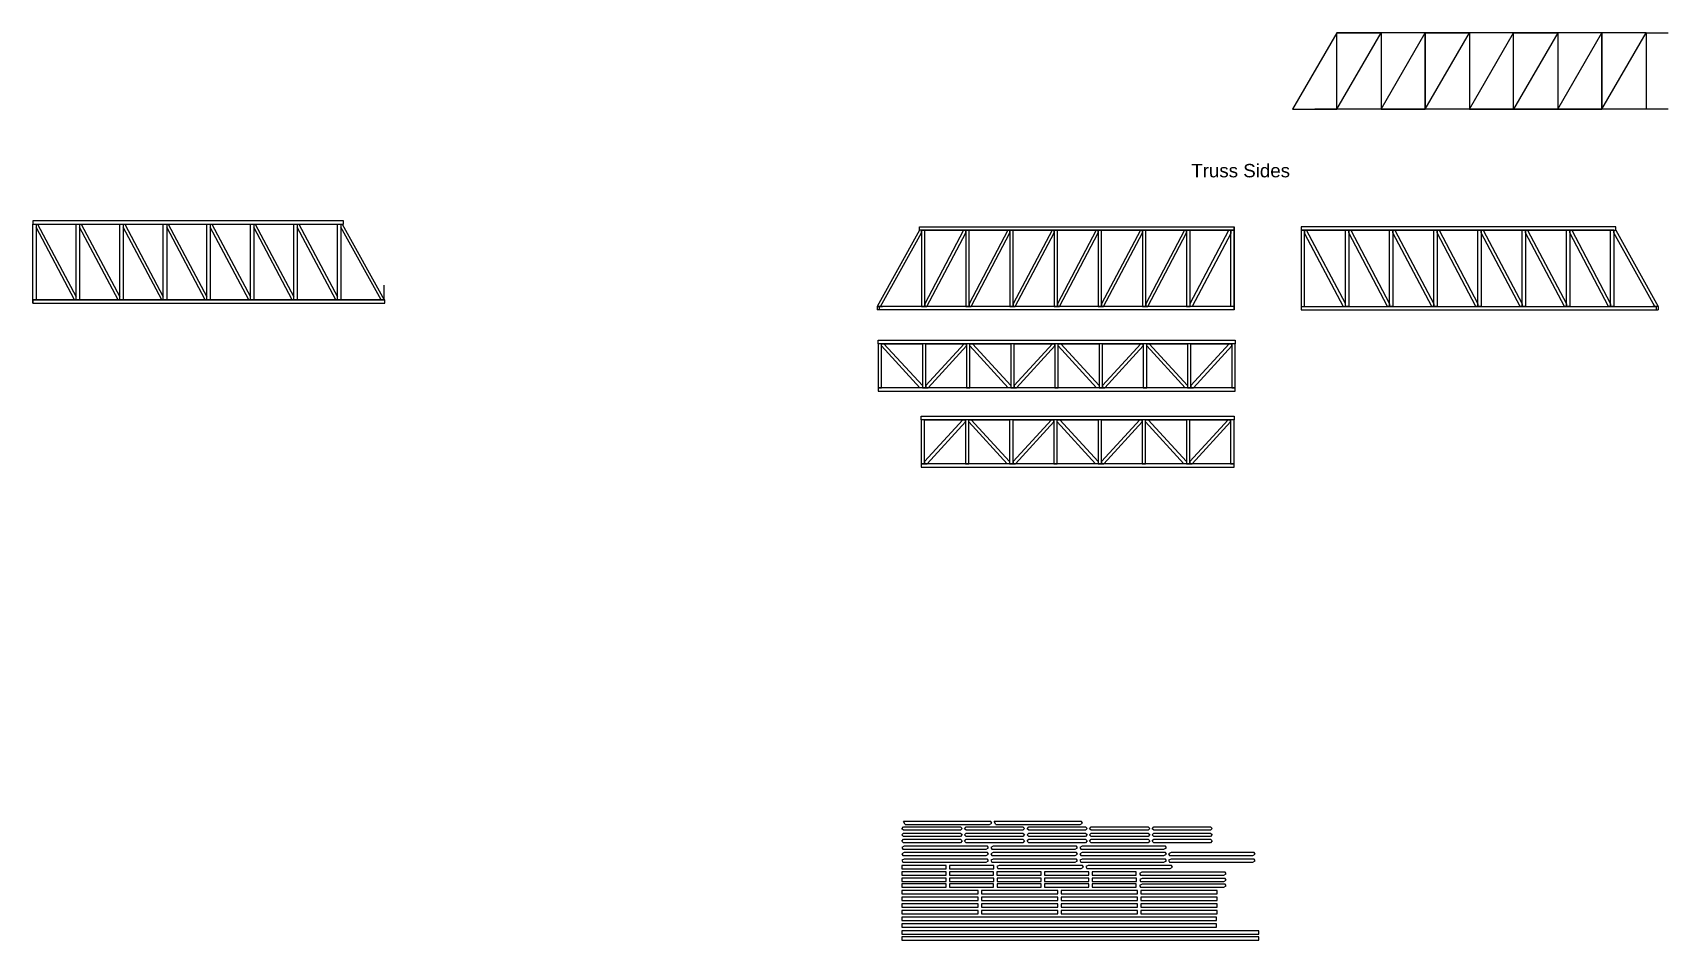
# Model space of a CAD drawing. Header units: millimetres. Extents: x -1292 to 1151, y 4 to 1360.
import ezdxf

# ---------------------------------------------------------------- set-up
doc = ezdxf.new("R2010")
doc.units = ezdxf.units.MM
doc.styles.get("Standard").update_dxf_attribs({"font": 'arial.ttf'})

msp = doc.modelspace()

# ---------------------------------------------------------------- linework, layer by layer
for p, q in [((655.6, 1359.6), (589.6, 1245.6)), ((1117.6, 1359.6), (655.6, 1359.6)), ((655.6, 1245.6), (655.6, 1359.6)), ((655.6, 1359.6), (721.6, 1359.6)), ((655.6, 1245.6), (721.6, 1359.6)), ((721.6, 1359.6), (721.6, 1245.6)), ((721.6, 1359.6), (721.6, 1245.6)), ((721.6, 1245.6), (787.6, 1359.6)), ((787.6, 1245.6), (787.6, 1359.6)), ((787.6, 1359.6), (853.6, 1359.6)), ((787.6, 1359.6), (787.6, 1245.6)), ((787.6, 1245.6), (853.6, 1359.6)), ((853.6, 1359.6), (853.6, 1245.6)), ((853.6, 1359.6), (853.6, 1245.6)), ((853.6, 1245.6), (919.6, 1359.6)), ((919.6, 1245.6), (919.6, 1359.6)), ((919.6, 1359.6), (985.6, 1359.6)), ((919.6, 1359.6), (985.6, 1359.6)), ((985.6, 1359.6), (919.6, 1245.6)), ((985.6, 1359.6), (985.6, 1245.6)), ((985.6, 1245.6), (1051.6, 1359.6)), ((1051.6, 1245.6), (1051.6, 1359.6)), ((1051.6, 1359.6), (1051.6, 1245.6)), ((1051.6, 1245.6), (1117.6, 1359.6)), ((1117.6, 1359.6), (1117.6, 1245.6)), ((1117.6, 1359.6), (1150.6, 1359.6)), ((589.6, 1245.6), (655.6, 1245.6)), ((1150.6, 1245.6), (622.6, 1245.6)), ((721.6, 1245.6), (787.6, 1245.6)), ((853.6, 1245.6), (919.6, 1245.6)), ((919.6, 1245.6), (919.6, 1245.6)), ((919.6, 1245.6), (985.6, 1245.6)), ((985.6, 1245.6), (1051.6, 1245.6)), ((-827.7, 1078.6), (-1291.7, 1078.6)), ((-1291.7, 1078.6), (-1291.7, 1073.6)), ((-827.7, 1073.6), (-827.7, 1078.6)), ((-1291.7, 960.6), (-1291.7, 1073.6)), ((-1291.7, 1073.6), (-1286.7, 1073.6)), ((-1291.7, 1073.6), (-827.7, 1073.6)), ((-1286.7, 1073.6), (-1286.7, 960.6)), ((-1286.7, 1073.6), (-1286.7, 1069.2)), ((-1286.7, 1073.6), (-1284.4, 1073.6)), ((-1229.1, 960.6), (-1286.7, 1069.2)), ((-1284.4, 1073.6), (-1226.7, 965.1)), ((-1226.7, 960.6), (-1226.7, 1073.6)), ((-1226.7, 1073.6), (-1221.7, 1073.6)), ((-1221.7, 1073.6), (-1221.7, 960.6)), ((-1221.7, 1073.6), (-1221.7, 1069.2)), ((-1221.7, 1073.6), (-1219.4, 1073.6)), ((-1164.1, 960.6), (-1221.7, 1069.2)), ((-1219.4, 1073.6), (-1161.7, 965.1)), ((-1161.7, 960.6), (-1161.7, 1073.6)), ((-1161.7, 1073.6), (-1156.7, 1073.6)), ((-1156.7, 1073.6), (-1156.7, 960.6)), ((-1156.7, 1073.6), (-1156.7, 1069.2)), ((-1156.7, 1073.6), (-1154.4, 1073.6)), ((-1099.1, 960.6), (-1156.7, 1069.2)), ((-1154.4, 1073.6), (-1096.7, 965.1)), ((-1096.7, 960.6), (-1096.7, 1073.6)), ((-1096.7, 1073.6), (-1091.7, 1073.6)), ((-1091.7, 1073.6), (-1091.7, 960.6)), ((-1091.7, 1073.6), (-1091.7, 1069.2)), ((-1091.7, 1073.6), (-1089.4, 1073.6)), ((-1034.1, 960.6), (-1091.7, 1069.2)), ((-1089.4, 1073.6), (-1031.7, 965.1)), ((-1031.7, 960.6), (-1031.7, 1073.6)), ((-1031.7, 1073.6), (-1026.7, 1073.6)), ((-1026.7, 1073.6), (-1026.7, 960.6)), ((-1026.7, 1073.6), (-1026.7, 1069.2)), ((-1026.7, 1073.6), (-1024.4, 1073.6)), ((-969.1, 960.6), (-1026.7, 1069.2)), ((-1024.4, 1073.6), (-966.7, 965.1)), ((-966.7, 960.6), (-966.7, 1073.6)), ((-966.7, 1073.6), (-961.7, 1073.6)), ((-961.7, 1073.6), (-961.7, 960.6)), ((-961.7, 1073.6), (-961.7, 1069.2)), ((-961.7, 1073.6), (-959.4, 1073.6)), ((-904.1, 960.6), (-961.7, 1069.2)), ((-959.4, 1073.6), (-901.7, 965.1)), ((-901.7, 960.6), (-901.7, 1073.6)), ((-901.7, 1073.6), (-896.7, 1073.6)), ((-896.7, 1073.6), (-896.7, 960.6)), ((-896.7, 1073.6), (-896.7, 1069.2)), ((-896.7, 1073.6), (-894.4, 1073.6)), ((-839.1, 960.6), (-896.7, 1069.2)), ((-894.4, 1073.6), (-836.7, 965.1)), ((-836.7, 960.6), (-836.7, 1073.6)), ((-836.7, 1073.6), (-831.7, 1073.6)), ((-831.7, 1073.6), (-831.7, 960.6)), ((-831.7, 1073.6), (-831.7, 1069.2)), ((-831.7, 1073.6), (-829.4, 1073.6)), ((-771.2, 960.9), (-831.7, 1069.2)), ((-829.4, 1073.6), (-766.7, 960.6)), ((32.4, 1064.7), (-30.7, 950.7)), ((-25.6, 950.7), (35.4, 1060.7)), ((32.4, 1064.7), (32.4, 1069.7)), ((32.4, 1069.7), (502.4, 1069.7)), ((502.4, 1064.7), (32.4, 1064.7)), ((35.4, 1064.7), (32.4, 1064.7)), ((40.4, 1064.7), (35.4, 1064.7)), ((35.4, 1064.7), (35.4, 950.7)), ((35.4, 1060.7), (35.4, 1064.7)), ((35.4, 1064.7), (502.4, 1064.7)), ((40.4, 950.7), (40.4, 1064.7)), ((98.4, 1064.7), (40.4, 954.7)), ((43.4, 950.7), (101.4, 1060.7)), ((101.4, 1064.7), (98.4, 1064.7)), ((106.4, 1064.7), (101.4, 1064.7)), ((101.4, 1064.7), (101.4, 950.7)), ((101.4, 1060.7), (101.4, 1064.7)), ((106.4, 950.7), (106.4, 1064.7)), ((164.4, 1064.7), (106.4, 954.7)), ((109.4, 950.7), (167.4, 1060.7)), ((167.4, 1064.7), (164.4, 1064.7)), ((172.4, 1064.7), (167.4, 1064.7)), ((167.4, 1064.7), (167.4, 950.7)), ((167.4, 1060.7), (167.4, 1064.7)), ((172.4, 950.7), (172.4, 1064.7)), ((230.4, 1064.7), (172.4, 954.7)), ((175.4, 950.7), (233.4, 1060.7)), ((233.4, 1064.7), (230.4, 1064.7)), ((238.4, 1064.7), (233.4, 1064.7)), ((233.4, 1064.7), (233.4, 950.7)), ((233.4, 1060.7), (233.4, 1064.7)), ((238.4, 950.7), (238.4, 1064.7)), ((296.4, 1064.7), (238.4, 954.7)), ((241.4, 950.7), (299.4, 1060.7)), ((299.4, 1064.7), (296.4, 1064.7)), ((304.4, 1064.7), (299.4, 1064.7)), ((299.4, 1064.7), (299.4, 950.7)), ((299.4, 1060.7), (299.4, 1064.7)), ((304.4, 950.7), (304.4, 1064.7)), ((362.4, 1064.7), (304.4, 954.7)), ((307.4, 950.7), (365.4, 1060.7)), ((365.4, 1064.7), (362.4, 1064.7)), ((370.4, 1064.7), (365.4, 1064.7)), ((365.4, 1064.7), (365.4, 950.7)), ((365.4, 1060.7), (365.4, 1064.7)), ((370.4, 950.7), (370.4, 1064.7)), ((428.4, 1064.7), (370.4, 954.7)), ((373.4, 950.7), (431.4, 1060.7)), ((431.4, 1064.7), (428.4, 1064.7)), ((436.4, 1064.7), (431.4, 1064.7)), ((431.4, 1064.7), (431.4, 950.7)), ((431.4, 1060.7), (431.4, 1064.7)), ((436.4, 950.7), (436.4, 1064.7)), ((436.4, 955.1), (494.4, 1064.7)), ((497.4, 1059.8), (439.6, 950.7)), ((494.4, 1064.7), (497.4, 1064.7)), ((497.4, 950.7), (497.4, 1064.7)), ((497.4, 1064.7), (502.4, 1064.7)), ((497.4, 1064.7), (497.4, 1059.8)), ((502.4, 1069.7), (502.4, 1064.7)), ((502.4, 945.7), (502.4, 1069.7)), ((502.4, 1064.7), (502.4, 950.7)), ((1072.4, 1069.7), (602.4, 1069.7)), ((602.4, 1069.7), (602.4, 1064.7)), ((602.4, 1064.7), (602.4, 950.7)), ((607.4, 1064.7), (602.4, 1064.7)), ((602.4, 1064.7), (1072.4, 1064.7)), ((1069.4, 1064.7), (602.4, 1064.7)), ((607.4, 950.7), (607.4, 1064.7)), ((610.4, 1064.7), (607.4, 1064.7)), ((607.4, 1064.7), (607.4, 1059.8)), ((607.4, 1059.8), (665.2, 950.7)), ((668.4, 955.1), (610.4, 1064.7)), ((668.4, 950.7), (668.4, 1064.7)), ((668.4, 1064.7), (673.4, 1064.7)), ((673.4, 1064.7), (673.4, 950.7)), ((673.4, 1060.7), (673.4, 1064.7)), ((673.4, 1064.7), (676.4, 1064.7)), ((731.4, 950.7), (673.4, 1060.7)), ((676.4, 1064.7), (734.4, 954.7)), ((734.4, 950.7), (734.4, 1064.7)), ((734.4, 1064.7), (739.4, 1064.7)), ((739.4, 1064.7), (739.4, 950.7)), ((739.4, 1060.7), (739.4, 1064.7)), ((739.4, 1064.7), (742.4, 1064.7)), ((797.4, 950.7), (739.4, 1060.7)), ((742.4, 1064.7), (800.4, 954.7)), ((800.4, 950.7), (800.4, 1064.7)), ((800.4, 1064.7), (805.4, 1064.7)), ((805.4, 1064.7), (805.4, 950.7)), ((805.4, 1060.7), (805.4, 1064.7)), ((805.4, 1064.7), (808.4, 1064.7)), ((863.4, 950.7), (805.4, 1060.7)), ((808.4, 1064.7), (866.4, 954.7)), ((866.4, 950.7), (866.4, 1064.7)), ((866.4, 1064.7), (871.4, 1064.7)), ((871.4, 1064.7), (871.4, 950.7)), ((871.4, 1060.7), (871.4, 1064.7)), ((871.4, 1064.7), (874.4, 1064.7)), ((929.4, 950.7), (871.4, 1060.7)), ((874.4, 1064.7), (932.4, 954.7)), ((932.4, 950.7), (932.4, 1064.7)), ((932.4, 1064.7), (937.4, 1064.7)), ((937.4, 1064.7), (937.4, 950.7)), ((937.4, 1060.7), (937.4, 1064.7)), ((937.4, 1064.7), (940.4, 1064.7)), ((995.4, 950.7), (937.4, 1060.7)), ((940.4, 1064.7), (998.4, 954.7)), ((998.4, 950.7), (998.4, 1064.7)), ((998.4, 1064.7), (1003.4, 1064.7)), ((1003.4, 1064.7), (1003.4, 950.7)), ((1003.4, 1060.7), (1003.4, 1064.7)), ((1003.4, 1064.7), (1006.4, 1064.7)), ((1061.4, 950.7), (1003.4, 1060.7)), ((1006.4, 1064.7), (1064.4, 954.7)), ((1064.4, 950.7), (1064.4, 1064.7)), ((1064.4, 1064.7), (1069.4, 1064.7)), ((1069.4, 1064.7), (1069.4, 950.7)), ((1069.4, 1060.7), (1069.4, 1064.7)), ((1069.4, 1064.7), (1072.4, 1064.7)), ((1130.4, 950.7), (1069.4, 1060.7)), ((1072.4, 1064.7), (1072.4, 1069.7)), ((1072.4, 1064.7), (1135.5, 950.7)), ((-766.7, 960.6), (-766.7, 982.8)), ((-765.7, 960.6), (-1291.7, 960.6)), ((-1291.7, 960.6), (-1291.7, 955.6)), ((-1291.7, 955.6), (-1291.7, 960.6)), ((-1291.7, 960.6), (-1226.7, 960.6)), ((-1286.7, 960.6), (-1291.7, 960.6)), ((-1291.7, 955.6), (-765.7, 955.6)), ((-1226.7, 960.6), (-1229.1, 960.6)), ((-1226.7, 960.6), (-1226.7, 965.1)), ((-1226.7, 960.6), (-1161.7, 960.6)), ((-1221.7, 960.6), (-1226.7, 960.6)), ((-1161.7, 960.6), (-1164.1, 960.6)), ((-1161.7, 960.6), (-1161.7, 965.1)), ((-1161.7, 960.6), (-1096.7, 960.6)), ((-1156.7, 960.6), (-1161.7, 960.6)), ((-1096.7, 960.6), (-1099.1, 960.6)), ((-1096.7, 960.6), (-1096.7, 965.1)), ((-1096.7, 960.6), (-1031.7, 960.6)), ((-1091.7, 960.6), (-1096.7, 960.6)), ((-1031.7, 960.6), (-1034.1, 960.6)), ((-1031.7, 960.6), (-1031.7, 965.1)), ((-1031.7, 960.6), (-966.7, 960.6)), ((-1026.7, 960.6), (-1031.7, 960.6)), ((-966.7, 960.6), (-969.1, 960.6)), ((-966.7, 960.6), (-966.7, 965.1)), ((-966.7, 960.6), (-901.7, 960.6)), ((-961.7, 960.6), (-966.7, 960.6)), ((-901.7, 960.6), (-904.1, 960.6)), ((-901.7, 960.6), (-901.7, 965.1)), ((-901.7, 960.6), (-836.7, 960.6)), ((-896.7, 960.6), (-901.7, 960.6)), ((-836.7, 960.6), (-839.1, 960.6)), ((-836.7, 960.6), (-836.7, 965.1)), ((-836.7, 960.6), (-771.7, 960.6)), ((-831.7, 960.6), (-836.7, 960.6)), ((-771.7, 960.6), (-774.1, 960.6)), ((-771.7, 960.6), (-766.7, 960.6)), ((-767.7, 960.6), (-768.7, 960.6)), ((-766.7, 960.6), (-767.7, 960.6)), ((-765.7, 955.6), (-765.7, 960.6)), ((40.4, 954.7), (40.4, 950.7)), ((106.4, 954.7), (106.4, 950.7)), ((172.4, 954.7), (172.4, 950.7)), ((238.4, 954.7), (238.4, 950.7)), ((304.4, 954.7), (304.4, 950.7)), ((370.4, 954.7), (370.4, 950.7)), ((436.4, 950.7), (436.4, 955.1)), ((668.4, 950.7), (668.4, 955.1)), ((734.4, 954.7), (734.4, 950.7)), ((800.4, 954.7), (800.4, 950.7)), ((866.4, 954.7), (866.4, 950.7)), ((932.4, 954.7), (932.4, 950.7)), ((998.4, 954.7), (998.4, 950.7)), ((1064.4, 954.7), (1064.4, 950.7)), ((-30.7, 950.7), (-22.6, 950.7)), ((-30.7, 950.7), (-30.7, 945.7)), ((-25.6, 950.7), (-30.7, 950.7)), ((502.4, 945.7), (-30.7, 945.7)), ((-25.6, 950.7), (-27.7, 950.7)), ((-27.7, 950.7), (-27.7, 945.7)), ((40.4, 950.7), (-25.6, 950.7)), ((35.4, 950.7), (40.4, 950.7)), ((106.4, 950.7), (40.4, 950.7)), ((40.4, 950.7), (43.4, 950.7)), ((101.4, 950.7), (106.4, 950.7)), ((172.4, 950.7), (106.4, 950.7)), ((106.4, 950.7), (109.4, 950.7)), ((167.4, 950.7), (172.4, 950.7)), ((238.4, 950.7), (172.4, 950.7)), ((172.4, 950.7), (175.4, 950.7)), ((233.4, 950.7), (238.4, 950.7)), ((304.4, 950.7), (238.4, 950.7)), ((238.4, 950.7), (241.4, 950.7)), ((299.4, 950.7), (304.4, 950.7)), ((370.4, 950.7), (304.4, 950.7)), ((304.4, 950.7), (307.4, 950.7)), ((365.4, 950.7), (370.4, 950.7)), ((436.4, 950.7), (370.4, 950.7)), ((370.4, 950.7), (373.4, 950.7)), ((431.4, 950.7), (436.4, 950.7)), ((439.6, 950.7), (436.4, 950.8)), ((502.4, 950.7), (436.4, 950.7)), ((502.4, 950.7), (497.4, 950.7)), ((502.4, 950.7), (502.4, 945.7)), ((602.4, 950.7), (607.4, 950.7)), ((602.4, 950.7), (668.4, 950.7)), ((602.4, 950.7), (602.4, 945.7)), ((602.4, 945.7), (1135.5, 945.7)), ((665.2, 950.7), (668.4, 950.8)), ((673.4, 950.7), (668.4, 950.7)), ((668.4, 950.7), (734.4, 950.7)), ((734.4, 950.7), (731.4, 950.7)), ((739.4, 950.7), (734.4, 950.7)), ((734.4, 950.7), (800.4, 950.7)), ((800.4, 950.7), (797.4, 950.7)), ((805.4, 950.7), (800.4, 950.7)), ((800.4, 950.7), (866.4, 950.7)), ((866.4, 950.7), (863.4, 950.7)), ((871.4, 950.7), (866.4, 950.7)), ((866.4, 950.7), (932.4, 950.7)), ((932.4, 950.7), (929.4, 950.7)), ((937.4, 950.7), (932.4, 950.7)), ((932.4, 950.7), (998.4, 950.7)), ((998.4, 950.7), (995.4, 950.7)), ((1003.4, 950.7), (998.4, 950.7)), ((998.4, 950.7), (1064.4, 950.7)), ((1064.4, 950.7), (1061.4, 950.7)), ((1069.4, 950.7), (1064.4, 950.7)), ((1064.4, 950.7), (1130.4, 950.7)), ((1135.5, 950.7), (1127.4, 950.7)), ((1130.4, 950.7), (1132.5, 950.7)), ((1132.5, 950.7), (1132.5, 945.7)), ((1135.5, 950.7), (1135.5, 945.7)), ((-29.3, 900.2), (503.7, 900.2)), ((-29.3, 895.2), (-29.3, 900.2)), ((503.7, 895.2), (-29.3, 895.2)), ((-29.3, 895.2), (-29.3, 829.2)), ((-24.3, 829.2), (-24.3, 895.2)), ((-24.3, 895.2), (36.7, 895.2)), ((-24.3, 891.8), (-24.3, 895.2)), ((-24.3, 895.2), (-20.6, 895.2)), ((33, 829.2), (-24.3, 891.8)), ((-20.6, 895.2), (36.7, 832.6)), ((36.7, 895.2), (36.7, 829.2)), ((41.7, 829.2), (41.7, 895.2)), ((41.7, 895.2), (102.7, 895.2)), ((99, 895.2), (41.7, 832.6)), ((45.4, 829.2), (102.7, 891.8)), ((102.7, 895.2), (99, 895.2)), ((102.7, 895.2), (102.7, 829.2)), ((102.7, 891.8), (102.7, 895.2)), ((107.7, 829.2), (107.7, 895.2)), ((107.7, 895.2), (168.7, 895.2)), ((107.7, 891.8), (107.7, 895.2)), ((107.7, 895.2), (111.4, 895.2)), ((165, 829.2), (107.7, 891.8)), ((111.4, 895.2), (168.7, 832.6)), ((168.7, 895.2), (168.7, 829.2)), ((173.7, 829.2), (173.7, 895.2)), ((173.7, 895.2), (234.7, 895.2)), ((231, 895.2), (173.7, 832.6)), ((177.4, 829.2), (234.7, 891.8)), ((234.7, 895.2), (231, 895.2)), ((234.7, 895.2), (234.7, 829.2)), ((234.7, 891.8), (234.7, 895.2)), ((239.7, 829.2), (239.7, 895.2)), ((239.7, 895.2), (300.7, 895.2)), ((239.7, 891.8), (239.7, 895.2)), ((239.7, 895.2), (243.4, 895.2)), ((297, 829.2), (239.7, 891.8)), ((243.4, 895.2), (300.7, 832.6)), ((300.7, 895.2), (300.7, 829.2)), ((305.7, 829.2), (305.7, 895.2)), ((305.7, 895.2), (366.7, 895.2)), ((363, 895.2), (305.7, 832.6)), ((309.4, 829.2), (366.7, 891.8)), ((366.7, 895.2), (363, 895.2)), ((366.7, 895.2), (366.7, 829.2)), ((366.7, 891.8), (366.7, 895.2)), ((371.7, 829.2), (371.7, 895.2)), ((371.7, 895.2), (432.7, 895.2)), ((371.7, 891.8), (371.7, 895.2)), ((371.7, 895.2), (375.4, 895.2)), ((429, 829.2), (371.7, 891.8)), ((375.4, 895.2), (432.7, 832.6)), ((432.7, 895.2), (432.7, 829.2)), ((437.7, 829.2), (437.7, 895.2)), ((437.7, 895.2), (498.7, 895.2)), ((495, 895.2), (437.7, 832.6)), ((441.4, 829.2), (498.7, 891.8)), ((498.7, 895.2), (495, 895.2)), ((498.7, 895.2), (498.7, 829.2)), ((498.7, 891.8), (498.7, 895.2)), ((503.7, 900.2), (503.7, 895.2)), ((503.7, 829.2), (503.7, 895.2)), ((36.7, 832.6), (36.7, 829.2)), ((41.7, 832.6), (41.7, 829.2)), ((168.7, 832.6), (168.7, 829.2)), ((173.7, 832.6), (173.7, 829.2)), ((300.7, 832.6), (300.7, 829.2)), ((305.7, 832.6), (305.7, 829.2)), ((432.7, 832.6), (432.7, 829.2)), ((437.7, 832.6), (437.7, 829.2)), ((-29.3, 829.2), (-24.3, 829.2)), ((503.7, 829.2), (-29.3, 829.2)), ((-29.3, 829.2), (-29.3, 824.2)), ((-29.3, 824.2), (503.7, 824.2)), ((36.7, 829.2), (33, 829.2)), ((36.7, 829.2), (41.7, 829.2)), ((41.7, 829.2), (45.4, 829.2)), ((102.7, 829.2), (107.7, 829.2)), ((168.7, 829.2), (165, 829.2)), ((168.7, 829.2), (173.7, 829.2)), ((173.7, 829.2), (177.4, 829.2)), ((234.7, 829.2), (239.7, 829.2)), ((300.7, 829.2), (297, 829.2)), ((300.7, 829.2), (305.7, 829.2)), ((305.7, 829.2), (309.4, 829.2)), ((366.7, 829.2), (371.7, 829.2)), ((432.7, 829.2), (429, 829.2)), ((432.7, 829.2), (437.7, 829.2)), ((437.7, 829.2), (441.4, 829.2)), ((498.7, 829.2), (503.7, 829.2)), ((503.7, 824.2), (503.7, 829.2)), ((35.1, 786.7), (502.1, 786.7)), ((35.1, 781.7), (35.1, 786.7)), ((502.1, 781.7), (35.1, 781.7)), ((35.1, 781.7), (35.1, 781.7)), ((35.1, 781.7), (35.1, 715.7)), ((40.1, 715.7), (40.1, 781.7)), ((40.1, 781.7), (101.1, 781.7)), ((97.4, 781.7), (40.1, 719.1)), ((101.1, 781.7), (97.4, 781.7)), ((101.1, 781.7), (101.1, 715.7)), ((101.1, 778.3), (101.1, 781.7)), ((106.1, 715.7), (106.1, 781.7)), ((106.1, 781.7), (167.1, 781.7)), ((106.1, 778.3), (106.1, 781.7)), ((106.1, 781.7), (109.8, 781.7)), ((109.8, 781.7), (167.1, 719.1)), ((167.1, 781.7), (167.1, 715.7)), ((172.1, 715.7), (172.1, 781.7)), ((172.1, 781.7), (233.1, 781.7)), ((229.4, 781.7), (172.1, 719.1)), ((233.1, 781.7), (229.4, 781.7)), ((233.1, 781.7), (233.1, 715.7)), ((233.1, 778.3), (233.1, 781.7)), ((238.1, 715.7), (238.1, 781.7)), ((238.1, 781.7), (299.1, 781.7)), ((238.1, 778.3), (238.1, 781.7)), ((238.1, 781.7), (241.8, 781.7)), ((241.8, 781.7), (299.1, 719.1)), ((299.1, 781.7), (299.1, 715.7)), ((304.1, 715.7), (304.1, 781.7)), ((304.1, 781.7), (365.1, 781.7)), ((361.4, 781.7), (304.1, 719.1)), ((365.1, 781.7), (361.4, 781.7)), ((365.1, 781.7), (365.1, 715.7)), ((365.1, 778.3), (365.1, 781.7)), ((370.1, 715.7), (370.1, 781.7)), ((370.1, 781.7), (431.1, 781.7)), ((370.1, 778.3), (370.1, 781.7)), ((370.1, 781.7), (373.8, 781.7)), ((373.8, 781.7), (431.1, 719.1)), ((431.1, 781.7), (431.1, 715.7)), ((436.1, 715.7), (436.1, 781.7)), ((436.1, 781.7), (497.1, 781.7)), ((493.4, 781.7), (436.1, 719.1)), ((497.1, 781.7), (493.4, 781.7)), ((497.1, 781.7), (497.1, 715.7)), ((497.1, 778.3), (497.1, 781.7)), ((502.1, 786.7), (502.1, 781.7)), ((502.1, 715.7), (502.1, 781.7)), ((43.8, 715.7), (101.1, 778.3)), ((163.4, 715.7), (106.1, 778.3)), ((175.8, 715.7), (233.1, 778.3)), ((295.4, 715.7), (238.1, 778.3)), ((307.8, 715.7), (365.1, 778.3)), ((427.4, 715.7), (370.1, 778.3)), ((439.8, 715.7), (497.1, 778.3)), ((35.1, 715.7), (40.1, 715.7)), ((502.1, 715.7), (35.1, 715.7)), ((35.1, 715.7), (35.1, 710.7)), ((35.1, 710.7), (502.1, 710.7)), ((40.1, 719.1), (40.1, 715.7)), ((40.1, 715.7), (43.8, 715.7)), ((101.1, 715.7), (106.1, 715.7)), ((167.1, 715.7), (163.4, 715.7)), ((167.1, 719.1), (167.1, 715.7)), ((167.1, 715.7), (172.1, 715.7)), ((172.1, 719.1), (172.1, 715.7)), ((172.1, 715.7), (175.8, 715.7)), ((233.1, 715.7), (238.1, 715.7)), ((299.1, 715.7), (295.4, 715.7)), ((299.1, 719.1), (299.1, 715.7)), ((299.1, 715.7), (304.1, 715.7)), ((304.1, 719.1), (304.1, 715.7)), ((304.1, 715.7), (307.8, 715.7)), ((365.1, 715.7), (370.1, 715.7)), ((431.1, 715.7), (427.4, 715.7)), ((431.1, 719.1), (431.1, 715.7)), ((431.1, 715.7), (436.1, 715.7)), ((436.1, 719.1), (436.1, 715.7)), ((436.1, 715.7), (439.8, 715.7)), ((497.1, 715.7), (502.1, 715.7)), ((502.1, 710.7), (502.1, 715.7)), ((6.3, 170.9), (8.7, 173.6)), ((139, 181.7), (8.7, 181.6)), ((11.2, 177.2), (8.7, 181.6)), ((8.7, 173.6), (93.6, 173.6)), ((11.2, 177.2), (137, 177.2)), ((93.6, 173.6), (96.1, 171.3)), ((96.1, 171.3), (93.6, 168.6)), ((99.6, 170.9), (102.1, 173.6)), ((102.1, 173.6), (187, 173.6)), ((137, 177.2), (140.5, 179.1)), ((140.5, 179.1), (139, 181.7)), ((274.3, 181.7), (144, 181.6)), ((146.4, 177.2), (144, 181.6)), ((146.4, 177.2), (272.2, 177.2)), ((187, 173.6), (189.5, 171.3)), ((189.5, 171.3), (187, 168.6)), ((193, 170.9), (195.5, 173.6)), ((195.5, 173.6), (280.4, 173.6)), ((272.2, 177.2), (275.7, 179.1)), ((275.7, 179.1), (274.3, 181.7)), ((280.4, 173.6), (282.9, 171.3)), ((282.9, 171.3), (280.4, 168.6)), ((286.4, 170.9), (288.9, 173.6)), ((288.9, 173.6), (373.8, 173.6)), ((373.8, 173.6), (376.3, 171.3)), ((376.3, 171.3), (373.8, 168.6)), ((379.8, 170.9), (382.3, 173.6)), ((382.3, 173.6), (467.2, 173.6)), ((467.2, 173.6), (469.7, 171.3)), ((469.7, 171.3), (467.2, 168.6)), ((8.8, 168.6), (6.3, 170.9)), ((6.3, 161.6), (8.7, 164.3)), ((8.8, 159.3), (6.3, 161.6)), ((6.3, 152.3), (8.7, 155)), ((8.8, 150), (6.3, 152.3)), ((8.7, 164.3), (93.6, 164.3)), ((8.7, 155), (93.6, 155)), ((93.6, 168.6), (8.8, 168.6)), ((93.6, 159.3), (8.8, 159.3)), ((93.6, 150), (8.8, 150)), ((93.6, 164.3), (96.1, 162)), ((96.1, 162), (93.6, 159.3)), ((93.6, 155), (96.1, 152.7)), ((96.1, 152.7), (93.6, 150)), ((102.1, 168.6), (99.6, 170.9)), ((99.6, 161.6), (102.1, 164.3)), ((102.1, 159.3), (99.6, 161.6)), ((99.6, 152.3), (102.1, 155)), ((102.1, 150), (99.6, 152.3)), ((187, 168.6), (102.1, 168.6)), ((102.1, 164.3), (187, 164.3)), ((187, 159.3), (102.1, 159.3)), ((102.1, 155), (187, 155)), ((187, 150), (102.1, 150)), ((187, 164.3), (189.5, 162)), ((189.5, 162), (187, 159.3)), ((187, 155), (189.5, 152.7)), ((189.5, 152.7), (187, 150)), ((195.5, 168.6), (193, 170.9)), ((193, 161.6), (195.5, 164.3)), ((195.5, 159.3), (193, 161.6)), ((193, 152.3), (195.5, 155)), ((195.5, 150), (193, 152.3)), ((280.4, 168.6), (195.5, 168.6)), ((195.5, 164.3), (280.4, 164.3)), ((280.4, 159.3), (195.5, 159.3)), ((195.5, 155), (280.4, 155)), ((280.4, 150), (195.5, 150)), ((280.4, 164.3), (282.9, 162)), ((282.9, 162), (280.4, 159.3)), ((280.4, 155), (282.9, 152.7)), ((282.9, 152.7), (280.4, 150)), ((288.9, 168.6), (286.4, 170.9)), ((286.4, 161.6), (288.9, 164.3)), ((288.9, 159.3), (286.4, 161.6)), ((286.4, 152.3), (288.9, 155)), ((288.9, 150), (286.4, 152.3)), ((373.8, 168.6), (288.9, 168.6)), ((288.9, 164.3), (373.8, 164.3)), ((373.8, 159.3), (288.9, 159.3)), ((288.9, 155), (373.8, 155)), ((373.8, 150), (288.9, 150)), ((373.8, 164.3), (376.3, 162)), ((376.3, 162), (373.8, 159.3)), ((373.8, 155), (376.3, 152.7)), ((376.3, 152.7), (373.8, 150)), ((382.3, 168.6), (379.8, 170.9)), ((379.8, 161.6), (382.3, 164.3)), ((382.3, 159.3), (379.8, 161.6)), ((379.8, 152.3), (382.3, 155)), ((382.3, 150), (379.8, 152.3)), ((467.2, 168.6), (382.3, 168.6)), ((382.3, 164.3), (467.2, 164.3)), ((467.2, 159.3), (382.3, 159.3)), ((382.3, 155), (467.2, 155)), ((467.2, 150), (382.3, 150)), ((467.2, 164.3), (469.7, 162)), ((469.7, 162), (467.2, 159.3)), ((467.2, 155), (469.7, 152.7)), ((469.7, 152.7), (467.2, 150)), ((9.8, 144.9), (6.3, 143)), ((6.3, 143), (7.7, 140.4)), ((9.8, 135.2), (6.3, 133.4)), ((6.3, 133.4), (7.7, 130.7)), ((9.8, 125.6), (6.3, 123.7)), ((6.3, 123.7), (7.7, 121.1)), ((7.7, 140.4), (132, 140.4)), ((7.7, 130.7), (132, 130.7)), ((134.1, 144.9), (9.8, 144.9)), ((134.1, 135.2), (9.8, 135.2)), ((134.1, 125.6), (9.8, 125.6)), ((132, 140.4), (135.5, 142.2)), ((132, 130.7), (135.5, 132.6)), ((132, 121.1), (135.5, 122.9)), ((135.5, 142.2), (134.1, 144.9)), ((135.5, 132.6), (134.1, 135.2)), ((135.5, 122.9), (134.1, 125.6)), ((142.5, 144.9), (139, 143)), ((139, 143), (140.4, 140.4)), ((142.5, 135.2), (139, 133.4)), ((139, 133.4), (140.4, 130.7)), ((142.5, 125.6), (139, 123.7)), ((139, 123.7), (140.4, 121.1)), ((140.4, 140.4), (264.8, 140.4)), ((140.4, 130.7), (264.8, 130.7)), ((266.9, 144.9), (142.5, 144.9)), ((266.9, 135.2), (142.5, 135.2)), ((266.9, 125.6), (142.5, 125.6)), ((264.8, 140.4), (268.3, 142.2)), ((264.8, 130.7), (268.3, 132.6)), ((264.8, 121.1), (268.3, 122.9)), ((268.3, 142.2), (266.9, 144.9)), ((268.3, 132.6), (266.9, 135.2)), ((268.3, 122.9), (266.9, 125.6)), ((275.3, 144.9), (271.8, 143)), ((271.8, 143), (273.2, 140.4)), ((275.3, 135.2), (271.8, 133.4)), ((271.8, 133.4), (273.2, 130.7)), ((275.3, 125.6), (271.8, 123.7)), ((271.8, 123.7), (273.2, 121.1)), ((273.2, 140.4), (397.5, 140.4)), ((273.2, 130.7), (397.5, 130.7)), ((399.7, 144.9), (275.3, 144.9)), ((399.7, 135.2), (275.3, 135.2)), ((399.7, 125.6), (275.3, 125.6)), ((397.5, 140.4), (401.1, 142.2)), ((397.5, 130.7), (401.1, 132.6)), ((397.5, 121.1), (401.1, 122.9)), ((401.1, 142.2), (399.7, 144.9)), ((401.1, 132.6), (399.7, 135.2)), ((401.1, 122.9), (399.7, 125.6)), ((408.1, 135.2), (404.5, 133.4)), ((404.5, 133.4), (405.9, 130.7)), ((408.1, 125.6), (404.5, 123.7)), ((404.5, 123.7), (405.9, 121.1)), ((405.9, 130.7), (530.3, 130.7)), ((532.4, 135.2), (408.1, 135.2)), ((532.4, 125.6), (408.1, 125.6)), ((530.3, 130.7), (533.8, 132.6)), ((530.3, 121.1), (533.8, 122.9)), ((533.8, 132.6), (532.4, 135.2)), ((533.8, 122.9), (532.4, 125.6)), ((72.1, 106.5), (6.1, 106.5)), ((6.1, 106.5), (6.1, 101.5)), ((6.1, 101.5), (72.1, 101.5)), ((72.3, 116.1), (6.3, 116.1)), ((6.3, 116.1), (6.3, 111.1)), ((6.3, 111.1), (72.3, 111.1)), ((7.7, 121.1), (132, 121.1)), ((72.1, 101.5), (72.1, 106.5)), ((72.3, 111.1), (72.3, 116.1)), ((143.1, 106.5), (77.1, 106.5)), ((77.1, 106.5), (77.1, 101.5)), ((77.1, 101.5), (143.1, 101.5)), ((143.3, 116.1), (77.3, 116.1)), ((77.3, 116.1), (77.3, 111.1)), ((77.3, 111.1), (143.3, 111.1)), ((140.4, 121.1), (264.8, 121.1)), ((143.1, 101.5), (143.1, 106.5)), ((143.3, 111.1), (143.3, 116.1)), ((151.6, 116), (148.1, 114.2)), ((148.1, 114.2), (149.5, 111.5)), ((214.1, 106.5), (148.1, 106.5)), ((148.1, 106.5), (148.1, 101.5)), ((148.1, 101.5), (214.1, 101.5)), ((149.5, 111.5), (273.8, 111.5)), ((276, 116), (151.6, 116)), ((214.1, 101.5), (214.1, 106.5)), ((285.1, 106.5), (219.1, 106.5)), ((219.1, 106.5), (219.1, 101.5)), ((219.1, 101.5), (285.1, 101.5)), ((273.2, 121.1), (397.5, 121.1)), ((273.8, 111.5), (277.4, 113.4)), ((277.4, 113.4), (276, 116)), ((284.4, 116), (280.8, 114.2)), ((280.8, 114.2), (282.2, 111.5)), ((282.2, 111.5), (406.6, 111.5)), ((408.7, 116), (284.4, 116)), ((285.1, 101.5), (285.1, 106.5)), ((356.1, 106.5), (290.1, 106.5)), ((290.1, 106.5), (290.1, 101.5)), ((290.1, 101.5), (356.1, 101.5)), ((356.1, 101.5), (356.1, 106.5)), ((364.6, 106), (361.1, 104.2)), ((361.1, 104.2), (362.5, 101.5)), ((362.5, 101.5), (486.8, 101.5)), ((489, 106), (364.6, 106)), ((405.9, 121.1), (530.3, 121.1)), ((406.6, 111.5), (410.1, 113.4)), ((410.1, 113.4), (408.7, 116)), ((486.8, 101.5), (490.4, 103.4)), ((490.4, 103.4), (489, 106)), ((72.2, 88.6), (6.2, 88.6)), ((6.2, 88.6), (6.2, 83.6)), ((6.2, 83.6), (72.2, 83.6)), ((120.2, 78.6), (6.2, 78.6)), ((6.2, 78.6), (6.2, 73.6)), ((6.2, 73.6), (120.2, 73.6)), ((72.3, 97.2), (6.3, 97.2)), ((6.3, 97.2), (6.3, 92.2)), ((6.3, 92.2), (72.3, 92.2)), ((72.2, 83.6), (72.2, 88.6)), ((72.3, 92.2), (72.3, 97.2)), ((143.2, 88.6), (77.2, 88.6)), ((77.2, 88.6), (77.2, 83.6)), ((77.2, 83.6), (143.2, 83.6)), ((143.3, 97.2), (77.3, 97.2)), ((77.3, 97.2), (77.3, 92.2)), ((77.3, 92.2), (143.3, 92.2)), ((120.2, 73.6), (120.2, 78.6)), ((239.2, 78.6), (125.2, 78.6)), ((125.2, 78.6), (125.2, 73.6)), ((125.2, 73.6), (239.2, 73.6)), ((143.2, 83.6), (143.2, 88.6)), ((143.3, 92.2), (143.3, 97.2)), ((214.2, 88.6), (148.2, 88.6)), ((148.2, 88.6), (148.2, 83.6)), ((148.2, 83.6), (214.2, 83.6)), ((214.3, 97.2), (148.3, 97.2)), ((148.3, 97.2), (148.3, 92.2)), ((148.3, 92.2), (214.3, 92.2)), ((214.2, 83.6), (214.2, 88.6)), ((214.3, 92.2), (214.3, 97.2)), ((285.2, 88.6), (219.2, 88.6)), ((219.2, 88.6), (219.2, 83.6)), ((219.2, 83.6), (285.2, 83.6)), ((285.3, 97.2), (219.3, 97.2)), ((219.3, 97.2), (219.3, 92.2)), ((219.3, 92.2), (285.3, 92.2)), ((239.2, 73.6), (239.2, 78.6)), ((358.2, 78.6), (244.2, 78.6)), ((244.2, 78.6), (244.2, 73.6)), ((244.2, 73.6), (358.2, 73.6)), ((285.2, 83.6), (285.2, 88.6)), ((285.3, 92.2), (285.3, 97.2)), ((356.2, 88.6), (290.2, 88.6)), ((290.2, 88.6), (290.2, 83.6)), ((290.2, 83.6), (356.2, 83.6)), ((356.3, 97.2), (290.3, 97.2)), ((290.3, 97.2), (290.3, 92.2)), ((290.3, 92.2), (356.3, 92.2)), ((356.2, 83.6), (356.2, 88.6)), ((356.3, 92.2), (356.3, 97.2)), ((358.2, 73.6), (358.2, 78.6)), ((364.8, 88.1), (361.2, 86.2)), ((361.2, 86.2), (362.6, 83.6)), ((364.8, 96.7), (361.3, 94.8)), ((361.3, 94.8), (362.7, 92.2)), ((362.6, 83.6), (487, 83.6)), ((362.7, 92.2), (487, 92.2)), ((477.2, 78.6), (363.2, 78.6)), ((363.2, 78.6), (363.2, 73.6)), ((363.2, 73.6), (477.2, 73.6)), ((489.1, 96.7), (364.8, 96.7)), ((489.1, 88.1), (364.8, 88.1)), ((477.2, 73.6), (477.2, 78.6)), ((487, 92.2), (490.5, 94)), ((487, 83.6), (490.5, 85.5)), ((490.5, 94), (489.1, 96.7)), ((490.5, 85.5), (489.1, 88.1)), ((120.2, 68.6), (6.2, 68.6)), ((6.2, 68.6), (6.2, 63.6)), ((6.2, 63.6), (120.2, 63.6)), ((120.2, 58.6), (6.2, 58.6)), ((6.2, 58.6), (6.2, 53.6)), ((6.2, 53.6), (120.2, 53.6)), ((120.2, 63.6), (120.2, 68.6)), ((120.2, 53.6), (120.2, 58.6)), ((239.2, 68.6), (125.2, 68.6)), ((125.2, 68.6), (125.2, 63.6)), ((125.2, 63.6), (239.2, 63.6)), ((239.2, 58.6), (125.2, 58.6)), ((125.2, 58.6), (125.2, 53.6)), ((125.2, 53.6), (239.2, 53.6)), ((239.2, 63.6), (239.2, 68.6)), ((239.2, 53.6), (239.2, 58.6)), ((358.2, 68.6), (244.2, 68.6)), ((244.2, 68.6), (244.2, 63.6)), ((244.2, 63.6), (358.2, 63.6)), ((358.2, 58.6), (244.2, 58.6)), ((244.2, 58.6), (244.2, 53.6)), ((244.2, 53.6), (358.2, 53.6)), ((358.2, 63.6), (358.2, 68.6)), ((358.2, 53.6), (358.2, 58.6)), ((477.2, 68.6), (363.2, 68.6)), ((363.2, 68.6), (363.2, 63.6)), ((363.2, 63.6), (477.2, 63.6)), ((477.2, 58.6), (363.2, 58.6)), ((363.2, 58.6), (363.2, 53.6)), ((363.2, 53.6), (477.2, 53.6)), ((477.2, 63.6), (477.2, 68.6)), ((477.2, 53.6), (477.2, 58.6)), ((120.2, 48.6), (6.2, 48.6)), ((6.2, 48.6), (6.2, 43.6)), ((6.2, 43.6), (120.2, 43.6)), ((476.2, 38.6), (6.2, 38.6)), ((6.2, 38.6), (6.2, 33.6)), ((6.2, 33.6), (476.2, 33.6)), ((476.2, 28.6), (6.2, 28.6)), ((6.2, 28.6), (6.2, 23.6)), ((120.2, 43.6), (120.2, 48.6)), ((239.2, 48.6), (125.2, 48.6)), ((125.2, 48.6), (125.2, 43.6)), ((125.2, 43.6), (239.2, 43.6)), ((239.2, 43.6), (239.2, 48.6)), ((358.2, 48.6), (244.2, 48.6)), ((244.2, 48.6), (244.2, 43.6)), ((244.2, 43.6), (358.2, 43.6)), ((358.2, 43.6), (358.2, 48.6)), ((477.2, 48.6), (363.2, 48.6)), ((363.2, 48.6), (363.2, 43.6)), ((363.2, 43.6), (477.2, 43.6)), ((476.2, 33.6), (476.2, 38.6)), ((476.2, 23.6), (476.2, 28.6)), ((477.2, 43.6), (477.2, 48.6)), ((6.2, 23.6), (476.2, 23.6)), ((539.2, 18.6), (6.2, 18.6)), ((6.2, 18.6), (6.2, 13.6)), ((6.2, 13.6), (539.2, 13.6)), ((539.2, 9.2), (6.2, 9.2)), ((6.2, 9.2), (6.2, 4.2)), ((6.2, 4.2), (539.2, 4.2)), ((539.2, 13.6), (539.2, 18.6)), ((539.2, 4.2), (539.2, 9.2))]:
    msp.add_line(p, q)

# ---------------------------------------------------------------- texts
at = {"insert": (438.3, 1163.6), "char_height": 20, "attachment_point": 1}
msp.add_mtext_dynamic_manual_height_columns('Truss Sides', width=508.769, gutter_width=12.5, heights=[0], dxfattribs=at)

doc.saveas('drawing.dxf')
